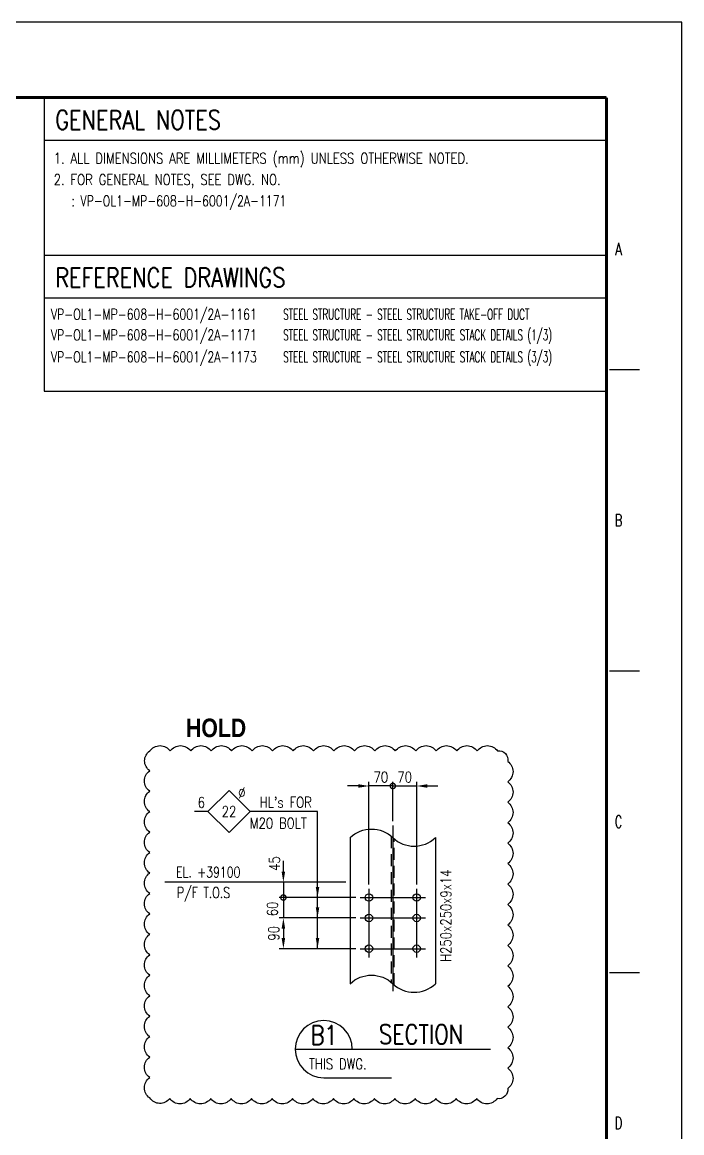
# Model space of a CAD drawing. Header units: millimetres. Extents: x 0 to 134087, y -49114 to 20834.
# Drawn here: x 54663 to 58531, y -21424 to -14908 of the extents above; entities that cross this region are included whole.
import ezdxf
from ezdxf.enums import TextEntityAlignment as Align

# ---------------------------------------------------------------- set-up
doc = ezdxf.new("R2010")
doc.units = ezdxf.units.MM
doc.header["$LTSCALE"] = 35
doc.linetypes.add('JNK-CENTER', pattern=[34, 30, -1.5, 1, -1.5])
doc.linetypes.add('JNK-HIDDEN', pattern=[3, 2, -1])
for name, color, linetype in [('CEN-R', 1, 'JNK-CENTER'), ('CON-C', 4, 'Continuous'), ('CON-G', 3, 'Continuous'), ('CON-W', 7, 'Continuous'), ('CON-Y', 2, 'Continuous'), ('Dim-W', 7, 'Continuous'), ('FORM', 7, 'Continuous'), ('HID-Y', 2, 'JNK-HIDDEN'), ('HL', 7, 'Continuous'), ('STL-OBJT', 7, 'Continuous'), ('TXT-C', 4, 'Continuous'), ('TXT-Y', 2, 'Continuous'), ('TXTT-C', 4, 'Continuous')]:
    doc.layers.add(name, color=color, linetype=linetype)
doc.styles.add('Logo', font='ARIALNB.TTF', dxfattribs={"width": 0.8})
doc.styles.add('ROMANS', font='ROMANS.shx', dxfattribs={"width": 0.8})
doc.styles.add('SIMPLEX', font='simplex.shx', dxfattribs={"width": 0.8})
doc.dimstyles.new('DIM25x2', dxfattribs={"dimscale": 25, "dimtxt": 2.5, "dimasz": 2.5, "dimexe": 1, "dimexo": 1, "dimgap": 1, "dimtad": 1, "dimdec": 0, "dimlfac": 0.5, "dimdsep": 46, "dimtxsty": 'SIMPLEX', "dimcen": 0, "dimclrt": 2, "dimazin": 2, "dimtfac": 1, "dimtdec": 0, "dimtmove": 2, "dimatfit": 2, "dimfxl": 0.18, "dimtfill": 1, "dimtolj": 1, "dimtzin": 0, "dimarcsym": 0})

# ---------------------------------------------------------------- blocks, each defined once
blk = doc.blocks.new('TITLE')
at = {"color": 7}
for p, q in [((841, 594.85), (0, 594.85)), ((841, 0), (841, 594.85)), ((824.02, 513.34), (831.1, 513.34)), ((824.02, 442.6), (831.1, 442.6)), ((824.02, 371.87), (831.1, 371.87))]:
    blk.add_line(p, q, dxfattribs=at)
at = {"color": 7, "const_width": 0.707}
for points in [[(823.32, 577.17), (27.94, 577.17)], [(823.32, 17.33), (823.32, 577.17)]]:
    blk.add_lwpolyline(points, dxfattribs=at)
at = {"color": 7, "style": 'ROMANS', "width": 0.7}
for s, p in [('A', (826.15, 541.63)), ('B', (826.15, 477.97)), ('C', (826.15, 407.24)), ('D', (826.15, 336.51))]:
    blk.add_text(s, height=2.83, dxfattribs=at).set_placement(p, align=Align.MIDDLE)
blk = doc.blocks.new('BOLTHOLE')
at = {"layer": 'CON-W'}
blk.add_line((25.7, 0), (9.9, 0), dxfattribs=at)
blk.add_lwpolyline([(0, 0), (4.95, 4.95), (9.9, 0), (4.95, -4.95)], close=True, dxfattribs=at)
at = {"layer": 'CON-Y', "style": 'SIMPLEX', "width": 0.8}
for s, p in [('%%C', (8.81, 3.12)), ("HL's FOR", (24.37, 0.9))]:
    blk.add_text(s, height=2.5, dxfattribs=at).set_placement(p, align=Align.RIGHT)
blk.add_attdef('4', text='', height=2.5, dxfattribs=at).set_placement((-0.69, 0.87), align=Align.RIGHT)
blk.add_attdef('22', text='', height=2.5, dxfattribs=at).set_placement((4.95, 0), align=Align.MIDDLE_CENTER)
blk = doc.blocks.new('SECTITLE')
at = {"layer": 'CON-G'}
for p, q in [((-1.7, 0), (44.1, 0)), ((5, -6.7), (20.86, -6.7))]:
    blk.add_line(p, q, dxfattribs=at)
blk.add_arc((5, 0), 6.7, 0, 270, dxfattribs=at)
at = {"layer": 'CON-C', "style": 'SIMPLEX', "width": 0.8}
for tag, p in [('A', (5.06, 1.04)), ('ELEVATION', (27.83, 1.22))]:
    blk.add_attdef(tag, text='', height=4.5, dxfattribs=at).set_placement(p, align=Align.CENTER)
at = {"layer": 'CON-Y', "style": 'SIMPLEX', "width": 0.8}
blk.add_attdef('H0000-0000', (1.54, -4.72), '', height=2.5, dxfattribs=at)
blk.add_attdef('SCALE', text='', height=2.5, dxfattribs=at).set_placement((44.9, -3.72), align=Align.RIGHT)
blk = doc.blocks.new('_DotSmall')
at = {"color": 0, "linetype": 'ByBlock', "const_width": 0.5}
blk.add_lwpolyline([(-0.0625, 0, 1), (0.0625, 0, 1)], format="xyb", close=True, dxfattribs=at)
blk = doc.blocks.new('*D1152')
at = {"layer": 'DEFPOINTS', "color": 0, "transparency": 16777216}
for p in [(56586.6, -19953.5), (56194.8, -20043.5), (56644.6, -20043.5)]:
    blk.add_point(p, dxfattribs=at)
at = {"layer": 'Dim-W', "color": 0, "lineweight": -2, "transparency": 16777216}
for p, q in [((56194.8, -19891), (56194.8, -19828.5)), ((56561.6, -19953.5), (56169.8, -19953.5)), ((56194.8, -19953.5), (56194.8, -20043.5)), ((56619.6, -20043.5), (56169.8, -20043.5)), ((56194.8, -20043.5), (56194.8, -20106))]:
    blk.add_line(p, q, dxfattribs=at)
at = {"layer": 'Dim-W', "color": 0, "lineweight": -2, "transparency": 16777216, "xscale": 62.5, "yscale": 62.5, "zscale": 62.5, "rotation": 90}
blk.add_blockref('_DotSmall', (56194.8, -20043.5), dxfattribs=at)
at = {"layer": 'Dim-W', "color": 2, "transparency": 16777216, "insert": (56143.2, -19844), "char_height": 62.5, "attachment_point": 5, "rotation": 90, "style": 'SIMPLEX', "bg_fill": 3, "box_fill_scale": 1.1, "bg_fill_color": 256, "bg_fill_true_color": 13158600, "bg_fill_transparency": 0}
blk.add_mtext('\\A1;45', dxfattribs=at)
at = {"layer": 'Dim-W', "color": 0, "transparency": 16777216}
blk.add_solid([(56184.4, -19891), (56205.2, -19891), (56194.8, -19953.5)], dxfattribs=at)
blk = doc.blocks.new('*D1153')
at = {"layer": 'DEFPOINTS', "color": 0, "transparency": 16777216}
blk.add_point((56644.6, -20163.5), dxfattribs=at)
at = {"layer": 'Dim-W', "color": 0, "lineweight": -2, "transparency": 16777216}
for p, q in [((56194.8, -20043.5), (56194.8, -20163.5)), ((56619.6, -20163.5), (56169.8, -20163.5))]:
    blk.add_line(p, q, dxfattribs=at)
at = {"layer": 'Dim-W', "color": 2, "transparency": 16777216, "insert": (56130.4, -20110.1), "char_height": 62.5, "attachment_point": 5, "rotation": 90, "style": 'SIMPLEX', "bg_fill": 3, "box_fill_scale": 1.1, "bg_fill_color": 256, "bg_fill_true_color": 13158600, "bg_fill_transparency": 0}
blk.add_mtext('\\A1;60', dxfattribs=at)
at = {"layer": 'DEFPOINTS', "color": 0, "transparency": 16777216}
for p in [(56194.8, -20043.5), (56194.8, -20163.5)]:
    blk.add_point(p, dxfattribs=at)
blk = doc.blocks.new('_None')
blk = doc.blocks.new('*D1154')
at = {"layer": 'DEFPOINTS', "color": 0, "transparency": 16777216}
for p in [(56644.6, -20163.5), (56194.8, -20343.5), (56644.6, -20343.5)]:
    blk.add_point(p, dxfattribs=at)
at = {"layer": 'Dim-W', "color": 0, "lineweight": -2, "transparency": 16777216}
for p, q in [((56619.6, -20163.5), (56169.8, -20163.5)), ((56194.8, -20226), (56194.8, -20281)), ((56619.6, -20343.5), (56169.8, -20343.5))]:
    blk.add_line(p, q, dxfattribs=at)
at = {"layer": 'Dim-W', "color": 0, "transparency": 16777216}
for points in [[(56184.4, -20226), (56205.2, -20226), (56194.8, -20163.5)], [(56184.4, -20281), (56205.2, -20281), (56194.8, -20343.5)]]:
    blk.add_solid(points, dxfattribs=at)
at = {"layer": 'Dim-W', "color": 2, "transparency": 16777216, "insert": (56138.6, -20253.5), "char_height": 62.5, "attachment_point": 5, "rotation": 90, "style": 'SIMPLEX', "bg_fill": 3, "box_fill_scale": 1.1, "bg_fill_color": 256, "bg_fill_true_color": 13158600, "bg_fill_transparency": 0}
blk.add_mtext('\\A1;90', dxfattribs=at)
blk = doc.blocks.new('*D1155')
at = {"layer": 'DEFPOINTS', "color": 0, "transparency": 16777216}
for p in [(56836.6, -19620.1), (56976.6, -19991.5)]:
    blk.add_point(p, dxfattribs=at)
at = {"layer": 'Dim-W', "color": 0, "lineweight": -2, "transparency": 16777216}
for p, q in [((56836.6, -19389), (56774.1, -19389)), ((56836.6, -19595.1), (56836.6, -19364)), ((56976.6, -19966.5), (56976.6, -19364)), ((57039.1, -19389), (57101.6, -19389))]:
    blk.add_line(p, q, dxfattribs=at)
at = {"layer": 'Dim-W', "color": 2, "transparency": 16777216, "insert": (56906.6, -19336.7), "char_height": 62.5, "attachment_point": 5, "style": 'SIMPLEX', "bg_fill": 3, "box_fill_scale": 1.1, "bg_fill_color": 256, "bg_fill_true_color": 13158600, "bg_fill_transparency": 0}
blk.add_mtext('\\A1;70', dxfattribs=at)
at = {"layer": 'DEFPOINTS', "color": 0, "transparency": 16777216}
blk.add_point((56976.6, -19389), dxfattribs=at)
at = {"layer": 'Dim-W', "color": 0, "lineweight": -2, "transparency": 16777216}
blk.add_line((56836.6, -19389), (56976.6, -19389), dxfattribs=at)
at = {"layer": 'Dim-W', "color": 0, "transparency": 16777216}
blk.add_solid([(57039.1, -19378.6), (57039.1, -19399.4), (56976.6, -19389)], dxfattribs=at)
at = {"layer": 'Dim-W', "color": 0, "lineweight": -2, "transparency": 16777216, "xscale": 62.5, "yscale": 62.5, "zscale": 62.5}
blk.add_blockref('_DotSmall', (56836.6, -19389), dxfattribs=at)
blk = doc.blocks.new('*D1156')
at = {"layer": 'DEFPOINTS', "color": 0, "transparency": 16777216}
for p in [(56836.6, -19620.1), (56696.6, -19991.5)]:
    blk.add_point(p, dxfattribs=at)
at = {"layer": 'Dim-W', "color": 0, "lineweight": -2, "transparency": 16777216}
for p, q in [((56634.1, -19389), (56571.6, -19389)), ((56696.6, -19966.5), (56696.6, -19364)), ((56836.6, -19595.1), (56836.6, -19364)), ((56836.6, -19389), (56899.1, -19389))]:
    blk.add_line(p, q, dxfattribs=at)
at = {"layer": 'Dim-W', "color": 2, "transparency": 16777216, "insert": (56766.6, -19336.7), "char_height": 62.5, "attachment_point": 5, "style": 'SIMPLEX', "bg_fill": 3, "box_fill_scale": 1.1, "bg_fill_color": 256, "bg_fill_true_color": 13158600, "bg_fill_transparency": 0}
blk.add_mtext('\\A1;70', dxfattribs=at)
at = {"layer": 'DEFPOINTS', "color": 0, "transparency": 16777216}
blk.add_point((56696.6, -19389), dxfattribs=at)
at = {"layer": 'Dim-W', "color": 0, "lineweight": -2, "transparency": 16777216}
blk.add_line((56836.6, -19389), (56696.6, -19389), dxfattribs=at)
at = {"layer": 'Dim-W', "color": 0, "transparency": 16777216}
blk.add_solid([(56634.1, -19378.6), (56634.1, -19399.4), (56696.6, -19389)], dxfattribs=at)
at = {"layer": 'Dim-W', "color": 0, "lineweight": -2, "transparency": 16777216, "xscale": 62.5, "yscale": 62.5, "zscale": 62.5, "rotation": 180}
blk.add_blockref('_DotSmall', (56836.6, -19389), dxfattribs=at)

msp = doc.modelspace()

# ---------------------------------------------------------------- linework, layer by layer
at = {"layer": 'CEN-R'}
for p, q in [((56836.5546, -19620.1285), (56836.5546, -20593.6255)), ((56696.5546, -19991.5182), (56696.5546, -20395.5182)), ((56976.5546, -19991.5182), (56976.5546, -20395.5182)), ((56644.5546, -20043.5182), (57028.5546, -20043.5182)), ((56644.5546, -20163.5182), (57028.5546, -20163.5182)), ((56644.5546, -20343.5182), (57028.5546, -20343.5182))]:
    msp.add_line(p, q, dxfattribs=at)
at = {"layer": 'CON-C'}
for p, q in [((58089.3844, -15349.9121), (54791.7293, -15349.9121)), ((54791.7293, -15599.9121), (58089.3844, -15599.9121)), ((54791.7293, -16274.658), (58089.3844, -16274.658)), ((54791.7293, -16524.658), (58089.3844, -16524.658)), ((54791.7293, -17071.7835), (58089.3844, -17071.7835))]:
    msp.add_line(p, q, dxfattribs=at)
at = {"layer": 'CON-G'}
for p, q in [((56586.5546, -19692.1386), (56586.5546, -20549.0626)), ((57086.5546, -19692.1386), (57086.5546, -20549.0626))]:
    msp.add_line(p, q, dxfattribs=at)
for centre in [(56696.5546, -20043.5182), (56976.5546, -20043.5182), (56696.5546, -20163.5182), (56976.5546, -20163.5182), (56696.5546, -20343.5182), (56976.5546, -20343.5182)]:
    msp.add_circle(centre, 22, dxfattribs=at)
at = {"layer": 'CON-W'}
for p, q in [((55752.6558, -19538.468), (55673.9193, -19538.468)), ((56169.8134, -19953.5182), (55499.9308, -19953.5182))]:
    msp.add_line(p, q, dxfattribs=at)
for points in [[(56586.5546, -19692.1386, -0.4), (56836.5546, -19692.1386, 0.4), (57086.5546, -19692.1386, 0.4)], [(56586.5546, -20549.0626, -0.4), (56836.5546, -20549.0626, 0.4), (57086.5546, -20549.0626, 0.4)]]:
    msp.add_lwpolyline(points, format="xyb", dxfattribs=at)
at = {"layer": 'HID-Y'}
for p, q in [((56827.5546, -19684.1206), (56827.5546, -20541.0446)), ((56845.5546, -20557.0805), (56845.5546, -19700.1565))]:
    msp.add_line(p, q, dxfattribs=at)
at = {"layer": 'TXTT-C'}
msp.add_line((54791.7293, -15349.9121), (54791.7293, -17071.7835), dxfattribs=at)

# ---------------------------------------------------------------- block references
at = {"linetype": 'ByBlock', "xscale": 24.99999999749996, "yscale": 24.99999999749996, "zscale": 24.99999999749996}
msp.add_blockref('TITLE', (37506.4576, -29779.1803), dxfattribs=at)
at = {"layer": 'HL', "xscale": 25, "yscale": 25, "zscale": 25}
msp.add_blockref('SECTITLE', (56306.5546, -20932.8254), dxfattribs=at).add_auto_attribs({'H0000-0000': 'THIS DWG.', 'A': 'B1', 'ELEVATION': 'SECTION'})
at = {"layer": 'STL-OBJT', "xscale": 25, "yscale": 25, "zscale": 25}
msp.add_blockref('BOLTHOLE', (55752.6558, -19538.468), dxfattribs=at).add_auto_attribs({'4': '6', '22': '22'})

# ---------------------------------------------------------------- texts
at = {"layer": 'FORM', "color": 1, "style": 'Logo'}
msp.add_text('HOLD', height=108.74645, dxfattribs=at).set_placement((55623.744, -19102.3775))
at = {"layer": 'TXT-C', "style": 'SIMPLEX', "width": 0.8}
for s, p in [('GENERAL NOTES', (54856.3889, -15537.4121)), ('REFERENCE DRAWINGS', (54856.3889, -16462.158))]:
    msp.add_text(s, height=112.5, dxfattribs=at).set_placement(p)
at = {"layer": 'TXT-Y', "style": 'SIMPLEX'}
for s, width, p in [('1. ALL DIMENSIONS ARE MILLIMETERS (mm) UNLESS OTHERWISE NOTED.', 0.8, (54847.9793, -15737.4735)), ('2. FOR GENERAL NOTES, SEE DWG. NO.', 0.8, (54847.9793, -15862.4735)), ('   : VP-OL1-MP-608-H-6001/2A-1171', 0.75, (54847.9793, -15987.4735)), ('VP-OL1-MP-608-H-6001/2A-1161', 0.75, (54831.564, -16652.7734)), ('STEEL STRUCTURE - STEEL STRUCTURE TAKE-OFF DUCT', 0.6, (56193.9767, -16652.7734)), ('VP-OL1-MP-608-H-6001/2A-1171', 0.75, (54831.564, -16773.9402)), ('STEEL STRUCTURE - STEEL STRUCTURE STACK DETAILS (1/3)', 0.6, (56193.9767, -16773.9402)), ('VP-OL1-MP-608-H-6001/2A-1173', 0.75, (54831.564, -16902.9243)), ('STEEL STRUCTURE - STEEL STRUCTURE STACK DETAILS (3/3)', 0.6, (56193.9767, -16902.9243)), ('M20 BOLT', 0.8, (55997.8577, -19638.4938))]:
    msp.add_text(s, height=62.5, dxfattribs=dict(at, width=width)).set_placement(p)
at = {"layer": 'TXT-Y', "color": 2, "style": 'SIMPLEX', "width": 0.75}
for s, p in [('EL. +39100', (55565.3886, -19925.818)), ('P/F T.O.S', (55570.7225, -20045.6276))]:
    msp.add_text(s, height=62.5, dxfattribs=at).set_placement(p)
at = {"layer": 'TXT-Y', "color": 2, "style": 'SIMPLEX', "width": 0.8}
msp.add_text('H250x250x9x14', height=62.5, rotation=90, dxfattribs=at).set_placement((57179.3536, -20421.0541))

# ---------------------------------------------------------------- leaders
at = {"layer": 'STL-OBJT'}
msp.add_leader([(56395.0769, -20043.5182), (56395.0769, -19538.468)], dimstyle='DIM25x2', dxfattribs=at)

# ---------------------------------------------------------------- next in the draw order: dimensions: what is measured, and where the dimension line sits
at = {"layer": 'Dim-W'}
dim = msp.add_linear_dim(base=(56976.5546, -19389.0123), p1=(56836.5546, -19620.1285), p2=(56976.5546, -19991.5182), dimstyle='DIM25x2', override={"dimblk1": 'DotSmall', "dimsah": 1}, dxfattribs=at)
dim.commit()
dim.dimension.update_dxf_attribs({"geometry": '*D1155', "text_midpoint": (56906.5546, -19336.6873), "dimtype": 160})
dim = msp.add_linear_dim(base=(56194.8134, -20043.5182), p1=(56586.5546, -19953.5182), p2=(56644.5546, -20043.5182), angle=90, dimstyle='DIM25x2', override={"dimblk2": 'DotSmall', "dimsah": 1}, dxfattribs=at)
dim.commit()
dim.dimension.update_dxf_attribs({"geometry": '*D1152', "text_midpoint": (56143.2463, -19844.0076), "dimtype": 160})

# ---------------------------------------------------------------- next in the draw order: dimensions: what is measured, and where the dimension line sits
for base, p1, p2, angle, override, picture, middle in [((56696.5546, -19389.0123), (56836.5546, -19620.1285), (56696.5546, -19991.5182), 180, {"dimblk1": 'DotSmall', "dimsah": 1}, '*D1156', (56766.5546, -19336.6873)), ((56194.8134, -20163.5182), (56194.8134, -20043.5182), (56644.5546, -20163.5182), 90, {"dimblk1": 'None', "dimblk2": 'None', "dimsah": 1}, '*D1153', (56130.3619, -20110.1012))]:
    dim = msp.add_linear_dim(base=base, p1=p1, p2=p2, angle=angle, dimstyle='DIM25x2', override=override, dxfattribs=at)
    dim.commit()
    dim.dimension.update_dxf_attribs({"geometry": picture, "text_midpoint": middle, "dimtype": 160})

# ---------------------------------------------------------------- next in the draw order: dimensions: what is measured, and where the dimension line sits
dim = msp.add_linear_dim(base=(56194.8134, -20343.5182), p1=(56644.5546, -20163.5182), p2=(56644.5546, -20343.5182), angle=90, dimstyle='DIM25x2', dxfattribs=at)
dim.commit()
dim.dimension.update_dxf_attribs({"geometry": '*D1154', "text_midpoint": (56138.5634, -20253.5182)})

# ---------------------------------------------------------------- next in the draw order: linework, layer by layer
at = {"layer": 'FORM', "color": 1}
msp.add_lwpolyline([(55411.4113, -19183.5372, -0.52056705), (55531.4113, -19183.5372, -0.52056705), (55651.4113, -19183.5372, -0.52056705), (55771.4113, -19183.5372, -0.52056705), (55891.4113, -19183.5372, -0.52056705), (56011.4113, -19183.5372, -0.52056705), (56131.4113, -19183.5372, -0.52056705), (56251.4113, -19183.5372, -0.52056705), (56371.4113, -19183.5372, -0.52056705), (56491.4113, -19183.5372, -0.52056705), (56611.4113, -19183.5372, -0.52056705), (56731.4113, -19183.5372, -0.52056705), (56851.4113, -19183.5372, -0.52056705), (56971.4113, -19183.5372, -0.52056705), (57091.4113, -19183.5372, -0.52056705), (57211.4113, -19183.5372, -0.52056705), (57331.4113, -19183.5372, -0.52056705), (57451.4113, -19183.5372, -0.52056705), (57510.4955, -19244.453, -0.52056705), (57510.4955, -19364.453, -0.52056705), (57510.4955, -19484.453, -0.52056705), (57510.4955, -19604.453, -0.52056705), (57510.4955, -19724.453, -0.52056705), (57510.4955, -19844.453, -0.52056705), (57510.4955, -19964.453, -0.52056705), (57510.4955, -20084.453, -0.52056705), (57510.4955, -20204.453, -0.52056705), (57510.4955, -20324.453, -0.52056705), (57510.4955, -20444.453, -0.52056705), (57510.4955, -20564.453, -0.52056705), (57510.4955, -20684.453, -0.52056705), (57510.4955, -20804.453, -0.52056705), (57510.4955, -20924.453, -0.52056705), (57510.4955, -21044.453, -0.52056705), (57510.4955, -21164.453, -0.52056705), (57448.5121, -21222.4695, -0.52056705), (57328.5121, -21222.4695, -0.52056705), (57208.5121, -21222.4695, -0.52056705), (57088.5121, -21222.4695, -0.52056705), (56968.5121, -21222.4695, -0.52056705), (56848.5121, -21222.4695, -0.52056705), (56728.5121, -21222.4695, -0.52056705), (56608.5121, -21222.4695, -0.52056705), (56488.5121, -21222.4695, -0.52056705), (56368.5121, -21222.4695, -0.52056705), (56248.5121, -21222.4695, -0.52056705), (56128.5121, -21222.4695, -0.52056705), (56008.5121, -21222.4695, -0.52056705), (55888.5121, -21222.4695, -0.52056705), (55768.5121, -21222.4695, -0.52056705), (55648.5121, -21222.4695, -0.52056705), (55528.5121, -21222.4695, -0.52056705), (55411.4113, -21219.5703, -0.52056705), (55411.4113, -21099.5703, -0.52056705), (55411.4113, -20979.5703, -0.52056705), (55411.4113, -20859.5703, -0.52056705), (55411.4113, -20739.5703, -0.52056705), (55411.4113, -20619.5703, -0.52056705), (55411.4113, -20499.5703, -0.52056705), (55411.4113, -20379.5703, -0.52056705), (55411.4113, -20259.5703, -0.52056705), (55411.4113, -20139.5703, -0.52056705), (55411.4113, -20019.5703, -0.52056705), (55411.4113, -19899.5703, -0.52056705), (55411.4113, -19779.5703, -0.52056705), (55411.4113, -19659.5703, -0.52056705), (55411.4113, -19539.5703, -0.52056705), (55411.4113, -19419.5703, -0.52056705), (55411.4113, -19299.5703, -0.52056705)], format="xyb", close=True, dxfattribs=at)

# ---------------------------------------------------------------- next in the draw order: leaders
at = {"layer": 'Dim-W'}
for points in [[(56395.0769, -20163.5182), (56395.0769, -19983.5182)], [(56395.0769, -20343.5182), (56395.0769, -20163.5182)]]:
    msp.add_leader(points, dimstyle='DIM25x2', override={"dimgap": 1, "dimtad": 0}, dxfattribs=at)

doc.saveas('drawing.dxf')
